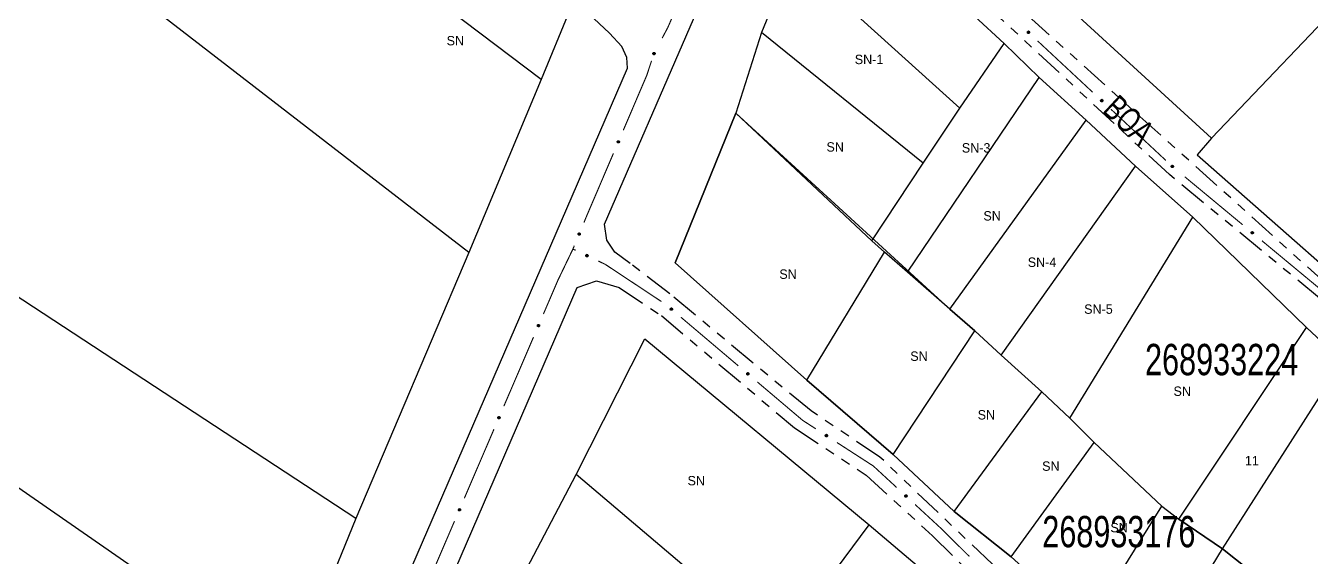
# Model space of a CAD drawing. Extents: x 207981 to 210201, y 4876477 to 4878908.
# Drawn here: x 209515.6 to 209721, y 4877740.3 to 4877825.2 of the extents above; entities that cross this region are included whole.
import ezdxf
from ezdxf.enums import TextEntityAlignment as Align

# ---------------------------------------------------------------- set-up
doc = ezdxf.new("R2010")
doc.units = 0
doc.header["$LTSCALE"] = 1.5
doc.header["$MEASUREMENT"] = 0
doc.linetypes.add('TRACO_25', pattern=[8, 3, -1, 1, -1, 1, -1])
for name, color, linetype in [('CD_MALHA_LOTES', 7, 'CONTINUOUS'), ('CD_TXT_QUADRA', 255, 'CONTINUOUS'), ('RU-QUADRA', 210, 'CONTINUOUS'), ('SV-EIXO-ROD-ESTR', 7, 'CONTINUOUS'), ('SV-EIXO-RUA-N-PAV', 6, 'CONTINUOUS'), ('SV-EST-MUNIC-PAV', 20, 'CONTINUOUS'), ('SV-RUA-NAO-PAV', 7, 'CONTINUOUS'), ('SV-TXT-RUA-N-PAV', 7, 'CONTINUOUS'), ('Th_NmrPort', 1, 'CONTINUOUS')]:
    doc.layers.add(name, color=color, linetype=linetype)
doc.styles.add('ARIAL', font='ARIAL.SHX')

msp = doc.modelspace()

# ---------------------------------------------------------------- linework, layer by layer
at = {"layer": 'CD_MALHA_LOTES', "linetype": 'Continuous', "flags": 128}
for points in [[(209586.36406, 4877788.95212), (209458.533216, 4877887.645907)], [(209671.927476, 4877822.324727), (209643.499926, 4877848.55787)], [(209597.937463, 4877816.577075), (209570.952243, 4877837.048621)], [(209638.113653, 4877836.189392), (209633.126364, 4877824.070278)], [(209664.845525, 4877812.001037), (209638.113653, 4877836.189392)], [(209678.885347, 4877831.161493), (209705.052593, 4877807.198664)], [(209705.052593, 4877807.198664), (209728.648019, 4877831.977944)], [(209602.473771, 4877827.5689), (209597.937463, 4877816.577075)], [(209568.335142, 4877746.496926), (209447.483234, 4877825.649692)], [(209633.126364, 4877824.070278), (209629.036786, 4877811.203071)], [(209658.960523, 4877803.223408), (209633.126364, 4877824.070278)], [(209664.845525, 4877812.001037), (209671.927476, 4877822.324727)], [(209677.513241, 4877816.888581), (209671.927476, 4877822.324727)], [(209597.937463, 4877816.577075), (209586.36406, 4877788.95212)], [(209656.466879, 4877785.817767), (209677.513241, 4877816.888581)], [(209684.994175, 4877810.105867), (209677.513241, 4877816.888581)], [(209658.960523, 4877803.223408), (209664.845525, 4877812.001037)], [(209629.036786, 4877811.203071), (209619.361445, 4877787.313954)], [(209650.781369, 4877790.85493), (209629.036786, 4877811.203071)], [(209663.249592, 4877779.932766), (209684.994175, 4877810.105867)], [(209692.923965, 4877802.774552), (209684.994175, 4877810.105867)], [(209705.052593, 4877807.198664), (209702.762632, 4877804.536605)], [(209702.762632, 4877804.536605), (209737.83309, 4877773.683362)], [(209650.781369, 4877790.85493), (209658.960523, 4877803.223408)], [(209671.428747, 4877772.60145), (209692.923965, 4877802.774552)], [(209702.050705, 4877794.595397), (209692.923965, 4877802.774552)], [(209557.983054, 4877721.140125), (209443.295872, 4877800.699996)], [(209682.400784, 4877762.527125), (209702.050705, 4877794.595397)], [(209720.204439, 4877776.990265), (209702.050705, 4877794.595397)], [(209652.776284, 4877789.009633), (209650.781369, 4877790.85493)], [(209586.36406, 4877788.95212), (209568.335142, 4877746.496926)], [(209619.361445, 4877787.313954), (209640.407806, 4877768.561745)], [(209640.407806, 4877768.561745), (209652.776284, 4877789.009633)], [(209656.466879, 4877785.817767), (209652.776284, 4877789.009633)], [(209663.249592, 4877779.932766), (209656.466879, 4877785.817767)], [(209667.239424, 4877776.441663), (209663.249592, 4877779.932766)], [(209699.806425, 4877746.41818), (209720.204439, 4877776.990265)], [(209725.989695, 4877771.603992), (209720.204439, 4877776.990265)], [(209603.551737, 4877753.550004), (209614.523774, 4877775.194841), (209650.332513, 4877745.470595)], [(209654.172726, 4877756.741869), (209667.239424, 4877776.441663)], [(209671.428747, 4877772.60145), (209667.239424, 4877776.441663)], [(209677.912224, 4877766.716448), (209671.428747, 4877772.60145)], [(209706.78863, 4877741.680255), (209725.989695, 4877771.603992)], [(209640.407806, 4877768.561745), (209654.172726, 4877756.741869)], [(209663.945953, 4877747.617522), (209677.912224, 4877766.716448)], [(209682.400784, 4877762.527125), (209677.912224, 4877766.716448)], [(209686.29087, 4877758.637039), (209682.400784, 4877762.527125)], [(209673.02468, 4877740.38356), (209686.29087, 4877758.637039)], [(209697.113288, 4877748.462969), (209686.29087, 4877758.637039)], [(209654.172726, 4877756.741869), (209663.945953, 4877747.617522)], [(209595.671819, 4877738.538262), (209603.551737, 4877753.550004)], [(209635.916645, 4877726.059934), (209603.551737, 4877753.550004)], [(209685.243539, 4877729.36165), (209697.113288, 4877748.462969)], [(209697.113288, 4877748.462969), (209699.806425, 4877746.41818)], [(209568.335142, 4877746.496926), (209557.983054, 4877721.140125)], [(209663.945953, 4877747.617522), (209673.02468, 4877740.38356)], [(209706.78863, 4877741.680255), (209699.806425, 4877746.41818)], [(209635.916645, 4877726.059934), (209650.332513, 4877745.470595)], [(209650.332513, 4877745.470595), (209659.060269, 4877738.089406)], [(209673.02468, 4877740.38356), (209685.243539, 4877729.36165)], [(209694.619644, 4877721.581478), (209706.78863, 4877741.680255)], [(209716.663463, 4877733.85021), (209706.78863, 4877741.680255)]]:
    msp.add_lwpolyline(points, dxfattribs=at)
at = {"layer": 'RU-QUADRA', "linetype": 'Continuous'}
for points in [[(209762.305197, 4877843.09919), (209712.23701, 4877890.81431), (209697.906042, 4877904.511729), (209677.052376, 4877923.399593), (209669.775253, 4877907.262907), (209665.373088, 4877897.498115), (209659.004772, 4877884.353259), (209653.044682, 4877871.290047), (209645.527884, 4877858.780071), (209673.496772, 4877836.223488), (209678.885347, 4877831.161493), (209705.052593, 4877807.198664), (209702.762632, 4877804.536605), (209737.83309, 4877773.683362)], [(209524.82082, 4877907.603124), (209523.260254, 4877905.240688), (209539.139927, 4877889.739588), (209545.072022, 4877884.156439), (209552.632536, 4877876.654083), (209559.262525, 4877870.140409), (209574.20908, 4877855.484644), (209581.536963, 4877848.273077), (209602.473771, 4877827.5689), (209597.937463, 4877816.577075), (209586.36406, 4877788.95212), (209568.335142, 4877746.496926), (209557.983054, 4877721.140125)], [(209725.989695, 4877771.603992), (209720.204439, 4877776.990265), (209702.050705, 4877794.595397), (209692.923965, 4877802.774552), (209684.994175, 4877810.105867), (209677.513241, 4877816.888581), (209671.927476, 4877822.324727), (209643.499926, 4877848.55787), (209638.113653, 4877836.189392), (209633.126364, 4877824.070278), (209629.036786, 4877811.203071)], [(209768.680893, 4877686.321341), (209757.160254, 4877668.516717), (209740.951563, 4877682.630747), (209726.080691, 4877695.409583), (209711.177445, 4877707.816559), (209703.397273, 4877714.399781), (209694.619644, 4877721.581478), (209685.243539, 4877729.36165), (209673.02468, 4877740.38356), (209663.945953, 4877747.617522), (209654.172726, 4877756.741869), (209640.407806, 4877768.561745), (209619.361445, 4877787.313954), (209629.036786, 4877811.203071)], [(209629.036786, 4877811.203071), (209663.249592, 4877779.932766)], [(209663.249592, 4877779.932766), (209667.239424, 4877776.441663)], [(209667.239424, 4877776.441663), (209671.428747, 4877772.60145)], [(209671.428747, 4877772.60145), (209677.912224, 4877766.716448)], [(209677.912224, 4877766.716448), (209682.400784, 4877762.527125)], [(209682.400784, 4877762.527125), (209686.29087, 4877758.637039)], [(209686.29087, 4877758.637039), (209697.113288, 4877748.462969)], [(209697.113288, 4877748.462969), (209699.806425, 4877746.41818)], [(209699.806425, 4877746.41818), (209706.78863, 4877741.680255)], [(209706.78863, 4877741.680255), (209716.663463, 4877733.85021)]]:
    msp.add_lwpolyline(points, dxfattribs=at)
at = {"layer": 'RU-QUADRA', "linetype": 'Continuous', "flags": 128}
msp.add_lwpolyline([(209595.671819, 4877738.538262), (209603.551737, 4877753.550004), (209614.523774, 4877775.194841), (209650.332513, 4877745.470595), (209659.060269, 4877738.089406)], dxfattribs=at)
at = {"layer": 'SV-EIXO-ROD-ESTR', "const_width": 0.18}
for points in [[(209622.204187, 4877834.125349), (209618.204865, 4877824.959902)], [(209618.17, 4877824.88), (209617.270904, 4877823.191652)], [(209618.204865, 4877824.959902), (209618.17, 4877824.88)], [(209615.57993, 4877819.580128), (209614.952265, 4877817.681171)], [(209614.799754, 4877817.219763), (209611.058781, 4877808.472073)], [(209614.952265, 4877817.681171), (209614.799754, 4877817.219763)], [(209609.485959, 4877804.794271), (209605.160698, 4877794.680314)], [(209605.146104, 4877794.646189), (209604.77669, 4877793.756986)], [(209605.160698, 4877794.680314), (209605.146104, 4877794.646189)], [(209603.016474, 4877789.520034), (209600.668845, 4877784.643772)], [(209603.242078, 4877790.063077), (209603.016474, 4877789.520034)], [(209600.609614, 4877784.520743), (209598.295603, 4877779.133215)], [(209600.668845, 4877784.643772), (209600.609614, 4877784.520743)], [(209596.717004, 4877775.457888), (209591.981208, 4877764.431908)], [(209590.402609, 4877760.756581), (209585.666813, 4877749.730602)], [(209584.088214, 4877746.055275), (209579.352418, 4877735.029295)]]:
    msp.add_lwpolyline(points, dxfattribs=at)
at = {"layer": 'SV-EIXO-ROD-ESTR'}
for points in [[(209616.109611, 4877820.831875), (209616.13221, 4877820.788501), (209616.142764, 4877820.746602), (209616.141509, 4877820.709122), (209616.131763, 4877820.676292), (209616.11801, 4877820.643828), (209616.096923, 4877820.614157), (209616.066224, 4877820.58641), (209616.022873, 4877820.563434), (209615.979241, 4877820.555443), (209615.942431, 4877820.554708), (209615.907612, 4877820.562899), (209615.876299, 4877820.576788), (209615.846202, 4877820.599712), (209615.818387, 4877820.631097), (209615.796339, 4877820.675247), (209615.786274, 4877820.716394), (209615.78844, 4877820.752614), (209615.796896, 4877820.787566), (209615.811334, 4877820.820541), (209615.832202, 4877820.849548), (209615.863852, 4877820.877497), (209615.907717, 4877820.898681), (209615.948642, 4877820.909188), (209615.984883, 4877820.907531), (209616.019106, 4877820.898431), (209616.051834, 4877820.885032), (209616.082543, 4877820.865077), (209616.109611, 4877820.831875)], [(209610.43008, 4877806.721995), (209610.44892, 4877806.676861), (209610.455884, 4877806.634218), (209610.451455, 4877806.59698), (209610.438961, 4877806.565094), (209610.422505, 4877806.533913), (209610.398978, 4877806.506137), (209610.366037, 4877806.481092), (209610.320894, 4877806.461875), (209610.276742, 4877806.457612), (209610.240002, 4877806.460001), (209610.206003, 4877806.471115), (209610.17598, 4877806.487608), (209610.147936, 4877806.513001), (209610.122881, 4877806.546631), (209610.104656, 4877806.592492), (209610.098116, 4877806.634345), (209610.103345, 4877806.670251), (209610.114735, 4877806.70436), (209610.131916, 4877806.735992), (209610.155168, 4877806.763124), (209610.189074, 4877806.788289), (209610.234577, 4877806.805678), (209610.276245, 4877806.812678), (209610.312215, 4877806.807954), (209610.345544, 4877806.795985), (209610.377018, 4877806.77986), (209610.405925, 4877806.757372), (209610.43008, 4877806.721995)], [(209604.166164, 4877792.000485), (209604.185472, 4877791.955549), (209604.192877, 4877791.91298), (209604.188834, 4877791.875698), (209604.176672, 4877791.843685), (209604.16054, 4877791.812335), (209604.137302, 4877791.784316), (209604.104622, 4877791.758931), (209604.059681, 4877791.739247), (209604.015575, 4877791.734527), (209603.978812, 4877791.736535), (209603.9447, 4877791.747295), (209603.914508, 4877791.763477), (209603.886202, 4877791.788577), (209603.8608, 4877791.821946), (209603.8421, 4877791.867615), (209603.835127, 4877791.909398), (209603.839984, 4877791.945356), (209603.851019, 4877791.979582), (209603.867872, 4877792.01139), (209603.890841, 4877792.038762), (209603.924485, 4877792.064277), (209603.969804, 4877792.082137), (209604.011398, 4877792.089568), (209604.047415, 4877792.085217), (209604.080866, 4877792.073594), (209604.112506, 4877792.057797), (209604.141644, 4877792.03561), (209604.166164, 4877792.000485)], [(209597.664153, 4877777.384126), (209597.682922, 4877777.338963), (209597.689819, 4877777.296309), (209597.685331, 4877777.259078), (209597.672787, 4877777.227212), (209597.656282, 4877777.196057), (209597.632712, 4877777.168318), (209597.599731, 4877777.143325), (209597.554559, 4877777.124178), (209597.510399, 4877777.119985), (209597.473663, 4877777.122432), (209597.439682, 4877777.133599), (209597.409685, 4877777.150139), (209597.381681, 4877777.175576), (209597.356679, 4877777.209246), (209597.338526, 4877777.255135), (209597.332051, 4877777.296998), (209597.337337, 4877777.332895), (209597.34878, 4877777.366987), (209597.366012, 4877777.398592), (209597.389306, 4877777.425688), (209597.423252, 4877777.450799), (209597.468781, 4877777.468117), (209597.510461, 4877777.475051), (209597.546423, 4877777.47027), (209597.579733, 4877777.458249), (209597.611182, 4877777.442074), (209597.640053, 4877777.419542), (209597.664153, 4877777.384126)], [(209591.349757, 4877762.68282), (209591.368527, 4877762.637656), (209591.375424, 4877762.595003), (209591.370936, 4877762.557772), (209591.358392, 4877762.525906), (209591.341887, 4877762.49475), (209591.318317, 4877762.467011), (209591.285336, 4877762.442018), (209591.240163, 4877762.422871), (209591.196004, 4877762.418678), (209591.159268, 4877762.421125), (209591.125287, 4877762.432292), (209591.09529, 4877762.448833), (209591.067285, 4877762.47427), (209591.042284, 4877762.507939), (209591.02413, 4877762.553828), (209591.017656, 4877762.595691), (209591.022942, 4877762.631589), (209591.034385, 4877762.66568), (209591.051617, 4877762.697285), (209591.074911, 4877762.724381), (209591.108856, 4877762.749493), (209591.154386, 4877762.76681), (209591.196066, 4877762.773744), (209591.232028, 4877762.768964), (209591.265338, 4877762.756942), (209591.296787, 4877762.740768), (209591.325658, 4877762.718235), (209591.349757, 4877762.68282)], [(209585.035362, 4877747.981513), (209585.054132, 4877747.93635), (209585.061029, 4877747.893696), (209585.056541, 4877747.856465), (209585.043997, 4877747.824599), (209585.027492, 4877747.793444), (209585.003921, 4877747.765704), (209584.970941, 4877747.740712), (209584.925768, 4877747.721565), (209584.881609, 4877747.717372), (209584.844873, 4877747.719818), (209584.810892, 4877747.730985), (209584.780895, 4877747.747526), (209584.75289, 4877747.772963), (209584.727889, 4877747.806633), (209584.709735, 4877747.852522), (209584.703261, 4877747.894385), (209584.708547, 4877747.930282), (209584.71999, 4877747.964374), (209584.737221, 4877747.995978), (209584.760516, 4877748.023075), (209584.794461, 4877748.048186), (209584.839991, 4877748.065504), (209584.881671, 4877748.072438), (209584.917633, 4877748.067657), (209584.950943, 4877748.055636), (209584.982392, 4877748.039461), (209585.011263, 4877748.016929), (209585.035362, 4877747.981513)]]:
    msp.add_lwpolyline(points, close=True, dxfattribs=at)
for points in [[(209615.811334, 4877820.820541), (209615.786274, 4877820.716394)], [(209615.82101, 4877820.830724), (209615.792855, 4877820.702066)], [(209615.832202, 4877820.849548), (209615.796339, 4877820.675247)], [(209615.848558, 4877820.857547), (209615.809357, 4877820.660683)], [(209615.863852, 4877820.877497), (209615.818387, 4877820.631097)], [(209615.886032, 4877820.883963), (209615.832764, 4877820.618455)], [(209615.907717, 4877820.898681), (209615.846202, 4877820.599712)], [(209615.926547, 4877820.902188), (209615.861739, 4877820.59307)], [(209615.948642, 4877820.909188), (209615.876299, 4877820.576788)], [(209615.964943, 4877820.905306), (209615.892426, 4877820.572867)], [(209615.984883, 4877820.907531), (209615.907612, 4877820.562899)], [(209616.000769, 4877820.900649), (209615.923092, 4877820.561293)], [(209616.019106, 4877820.898431), (209615.942431, 4877820.554708)], [(209616.035322, 4877820.887792), (209615.96409, 4877820.559239)], [(209616.051834, 4877820.885032), (209615.979241, 4877820.555443)], [(209616.06557, 4877820.870608), (209616.002914, 4877820.563652)], [(209616.082543, 4877820.865077), (209616.022873, 4877820.563434)], [(209616.094106, 4877820.848242), (209616.043868, 4877820.578858)], [(209616.109611, 4877820.831875), (209616.066224, 4877820.58641)], [(209616.120961, 4877820.807748), (209616.083494, 4877820.607437)], [(209616.13221, 4877820.788501), (209616.096923, 4877820.614157)], [(209616.13833, 4877820.764642), (209616.109308, 4877820.637708)], [(209616.142764, 4877820.746602), (209616.11801, 4877820.643828)], [(209610.131916, 4877806.735992), (209610.098116, 4877806.634345)], [(209610.14242, 4877806.745318), (209610.103459, 4877806.61951)], [(209610.155168, 4877806.763124), (209610.104656, 4877806.592492)], [(209610.172143, 4877806.769708), (209610.116392, 4877806.576877)], [(209610.189074, 4877806.788289), (209610.122881, 4877806.546631)], [(209610.211722, 4877806.792852), (209610.136135, 4877806.532817)], [(209610.234577, 4877806.805678), (209610.147936, 4877806.513001)], [(209610.253637, 4877806.807576), (209610.162853, 4877806.505066)], [(209610.276245, 4877806.812678), (209610.17598, 4877806.487608)], [(209610.292159, 4877806.807427), (209610.191717, 4877806.482334)], [(209610.312215, 4877806.807954), (209610.206003, 4877806.471115)], [(209610.327461, 4877806.79975), (209610.221291, 4877806.468202)], [(209610.345544, 4877806.795985), (209610.240002, 4877806.460001)], [(209610.360799, 4877806.784009), (209610.261967, 4877806.462679)], [(209610.377018, 4877806.77986), (209610.276742, 4877806.457612)], [(209610.389482, 4877806.764322), (209610.301026, 4877806.463785)], [(209610.405925, 4877806.757372), (209610.320894, 4877806.461875)], [(209610.416018, 4877806.739618), (209610.343122, 4877806.475463)], [(209610.43008, 4877806.721995), (209610.366037, 4877806.481092)], [(209610.439343, 4877806.696993), (209610.385028, 4877806.50058)], [(209610.44892, 4877806.676861), (209610.398978, 4877806.506137)], [(209610.452995, 4877806.652569), (209610.413315, 4877806.528552)], [(209610.455884, 4877806.634218), (209610.422505, 4877806.533913)], [(209603.867872, 4877792.01139), (209603.835127, 4877791.909398)], [(209603.878278, 4877792.020825), (209603.840623, 4877791.894619)], [(209603.890841, 4877792.038762), (209603.8421, 4877791.867615)], [(209603.907747, 4877792.045522), (209603.853998, 4877791.852123)], [(209603.924485, 4877792.064277), (209603.8608, 4877791.821946)], [(209603.947084, 4877792.069074), (209603.874196, 4877791.80827)], [(209603.969804, 4877792.082137), (209603.886202, 4877791.788577)], [(209603.988844, 4877792.084233), (209603.901201, 4877791.780797)], [(209604.011398, 4877792.089568), (209603.914508, 4877791.763477)], [(209604.027365, 4877792.084483), (209603.930299, 4877791.758366)], [(209604.047415, 4877792.085217), (209603.9447, 4877791.747295)], [(209604.062745, 4877792.077172), (209603.960018, 4877791.744541)], [(209604.080866, 4877792.073594), (209603.978812, 4877791.736535)], [(209604.096245, 4877792.061777), (209604.000749, 4877791.739441)], [(209604.112506, 4877792.057797), (209604.015575, 4877791.734527)], [(209604.12513, 4877792.042389), (209604.039794, 4877791.740951)], [(209604.141644, 4877792.03561), (209604.059681, 4877791.739247)], [(209604.151921, 4877792.017961), (209604.081766, 4877791.753065)], [(209604.166164, 4877792.000485), (209604.104622, 4877791.758931)], [(209604.175687, 4877791.97558), (209604.12341, 4877791.778615)], [(209604.185472, 4877791.955549), (209604.137302, 4877791.784316)], [(209604.189798, 4877791.931301), (209604.151406, 4877791.806879)], [(209604.192877, 4877791.91298), (209604.16054, 4877791.812335)], [(209597.366012, 4877777.398592), (209597.332051, 4877777.296998)], [(209597.37653, 4877777.407901), (209597.337371, 4877777.282155)], [(209597.389306, 4877777.425688), (209597.338526, 4877777.255135)], [(209597.406292, 4877777.432245), (209597.350237, 4877777.239502)], [(209597.423252, 4877777.450799), (209597.356679, 4877777.209246)], [(209597.445907, 4877777.455326), (209597.369911, 4877777.19541)], [(209597.468781, 4877777.468117), (209597.381681, 4877777.175576)], [(209597.487844, 4877777.469985), (209597.396585, 4877777.167617)], [(209597.510461, 4877777.475051), (209597.409685, 4877777.150139)], [(209597.526366, 4877777.469775), (209597.425414, 4877777.14484)], [(209597.546423, 4877777.47027), (209597.439682, 4877777.133599)], [(209597.561656, 4877777.462043), (209597.454966, 4877777.130662)], [(209597.579733, 4877777.458249), (209597.473663, 4877777.122432)], [(209597.59497, 4877777.446249), (209597.495633, 4877777.125075)], [(209597.611182, 4877777.442074), (209597.510399, 4877777.119985)], [(209597.623621, 4877777.426518), (209597.534693, 4877777.126119)], [(209597.640053, 4877777.419542), (209597.554559, 4877777.124178)], [(209597.650119, 4877777.401771), (209597.576807, 4877777.137732)], [(209597.664153, 4877777.384126), (209597.599731, 4877777.143325)], [(209597.673377, 4877777.35911), (209597.618753, 4877777.162782)], [(209597.682922, 4877777.338963), (209597.632712, 4877777.168318)], [(209597.686959, 4877777.314665), (209597.647084, 4877777.190711)], [(209597.689819, 4877777.296309), (209597.656282, 4877777.196057)], [(209591.051617, 4877762.697285), (209591.017656, 4877762.595691)], [(209591.062135, 4877762.706595), (209591.022976, 4877762.580848)], [(209591.074911, 4877762.724381), (209591.02413, 4877762.553828)], [(209591.091897, 4877762.730938), (209591.035842, 4877762.538195)], [(209591.108856, 4877762.749493), (209591.042284, 4877762.507939)], [(209591.131512, 4877762.75402), (209591.055516, 4877762.494104)], [(209591.154386, 4877762.76681), (209591.067285, 4877762.47427)], [(209591.173449, 4877762.768678), (209591.08219, 4877762.466311)], [(209591.196066, 4877762.773744), (209591.09529, 4877762.448833)], [(209591.211971, 4877762.768469), (209591.111019, 4877762.443533)], [(209591.232028, 4877762.768964), (209591.125287, 4877762.432292)], [(209591.247261, 4877762.760736), (209591.14057, 4877762.429355)], [(209591.265338, 4877762.756942), (209591.159268, 4877762.421125)], [(209591.280574, 4877762.744943), (209591.181238, 4877762.423769)], [(209591.296787, 4877762.740768), (209591.196004, 4877762.418678)], [(209591.309226, 4877762.725211), (209591.220298, 4877762.424813)], [(209591.325658, 4877762.718235), (209591.240163, 4877762.422871)], [(209591.335724, 4877762.700465), (209591.262412, 4877762.436425)], [(209591.349757, 4877762.68282), (209591.285336, 4877762.442018)], [(209591.358982, 4877762.657804), (209591.304358, 4877762.461476)], [(209591.368527, 4877762.637656), (209591.318317, 4877762.467011)], [(209591.372564, 4877762.613358), (209591.332689, 4877762.489404)], [(209591.375424, 4877762.595003), (209591.341887, 4877762.49475)], [(209584.737221, 4877747.995978), (209584.703261, 4877747.894385)], [(209584.74774, 4877748.005288), (209584.708581, 4877747.879541)], [(209584.760516, 4877748.023075), (209584.709735, 4877747.852522)], [(209584.777501, 4877748.029632), (209584.721447, 4877747.836889)], [(209584.794461, 4877748.048186), (209584.727889, 4877747.806633)], [(209584.817116, 4877748.052713), (209584.741121, 4877747.792797)], [(209584.839991, 4877748.065504), (209584.75289, 4877747.772963)], [(209584.859054, 4877748.067372), (209584.767795, 4877747.765004)], [(209584.881671, 4877748.072438), (209584.780895, 4877747.747526)], [(209584.897576, 4877748.067162), (209584.796623, 4877747.742227)], [(209584.917633, 4877748.067657), (209584.810892, 4877747.730985)], [(209584.932866, 4877748.05943), (209584.826175, 4877747.728049)], [(209584.950943, 4877748.055636), (209584.844873, 4877747.719818)], [(209584.966179, 4877748.043636), (209584.866843, 4877747.722462)], [(209584.982392, 4877748.039461), (209584.881609, 4877747.717372)], [(209584.994831, 4877748.023905), (209584.905903, 4877747.723506)], [(209585.011263, 4877748.016929), (209584.925768, 4877747.721565)], [(209585.021328, 4877747.999158), (209584.948017, 4877747.735119)], [(209585.035362, 4877747.981513), (209584.970941, 4877747.740712)], [(209585.044587, 4877747.956497), (209584.989963, 4877747.760169)], [(209585.054132, 4877747.93635), (209585.003921, 4877747.765704)], [(209585.058168, 4877747.912052), (209585.018294, 4877747.788097)], [(209585.061029, 4877747.893696), (209585.027492, 4877747.793444)]]:
    msp.add_lwpolyline(points, dxfattribs=at)
at = {"layer": 'SV-EIXO-RUA-N-PAV'}
for points in [[(209675.827401, 4877823.933833), (209675.778553, 4877823.9314), (209675.736073, 4877823.939297), (209675.702539, 4877823.956082), (209675.676773, 4877823.978641), (209675.653012, 4877824.004689), (209675.63485, 4877824.036235), (209675.622449, 4877824.075714), (209675.619664, 4877824.124698), (209675.630614, 4877824.167683), (209675.64531, 4877824.20144), (209675.667286, 4877824.229662), (209675.692977, 4877824.25232), (209675.72637, 4877824.270102), (209675.766501, 4877824.282279), (209675.815824, 4877824.283887), (209675.857417, 4877824.275859), (209675.889427, 4877824.258773), (209675.917659, 4877824.2365), (209675.941598, 4877824.209616), (209675.959247, 4877824.178547), (209675.971435, 4877824.138119), (209675.972377, 4877824.089417), (209675.964844, 4877824.047841), (209675.948212, 4877824.0156), (209675.925658, 4877823.988298), (209675.899822, 4877823.964149), (209675.86887, 4877823.944572), (209675.827401, 4877823.933833)], [(209687.536678, 4877813.030035), (209687.487831, 4877813.027601), (209687.445351, 4877813.035499), (209687.411816, 4877813.052283), (209687.38605, 4877813.074842), (209687.362289, 4877813.10089), (209687.344128, 4877813.132437), (209687.331726, 4877813.171915), (209687.328941, 4877813.220899), (209687.339891, 4877813.263884), (209687.354588, 4877813.297641), (209687.376564, 4877813.325863), (209687.402255, 4877813.348522), (209687.435648, 4877813.366303), (209687.475778, 4877813.37848), (209687.525101, 4877813.380089), (209687.566694, 4877813.372061), (209687.598704, 4877813.354974), (209687.626936, 4877813.332701), (209687.650875, 4877813.305818), (209687.668525, 4877813.274748), (209687.680712, 4877813.234321), (209687.681655, 4877813.185618), (209687.674121, 4877813.144043), (209687.657489, 4877813.111801), (209687.634935, 4877813.0845), (209687.609099, 4877813.060351), (209687.578148, 4877813.040774), (209687.536678, 4877813.030035)], [(209698.811882, 4877802.530451), (209698.763034, 4877802.528017), (209698.720554, 4877802.535915), (209698.687019, 4877802.552699), (209698.661253, 4877802.575258), (209698.637493, 4877802.601306), (209698.619331, 4877802.632853), (209698.606929, 4877802.672331), (209698.604144, 4877802.721315), (209698.615095, 4877802.7643), (209698.629791, 4877802.798057), (209698.651767, 4877802.826279), (209698.677458, 4877802.848937), (209698.710851, 4877802.866719), (209698.750981, 4877802.878896), (209698.800304, 4877802.880505), (209698.841897, 4877802.872477), (209698.873907, 4877802.85539), (209698.902139, 4877802.833117), (209698.926078, 4877802.806234), (209698.943728, 4877802.775164), (209698.955916, 4877802.734737), (209698.956858, 4877802.686034), (209698.949325, 4877802.644459), (209698.932692, 4877802.612217), (209698.910138, 4877802.584916), (209698.884303, 4877802.560767), (209698.853351, 4877802.54119), (209698.811882, 4877802.530451)], [(209711.599226, 4877791.945775), (209711.550601, 4877791.940521), (209711.507735, 4877791.945948), (209711.473286, 4877791.960765), (209711.446258, 4877791.981795), (209711.421031, 4877792.006425), (209711.401075, 4877792.036869), (209711.386411, 4877792.075564), (209711.380797, 4877792.124305), (209711.389243, 4877792.167851), (209711.401962, 4877792.202402), (209711.422269, 4877792.231848), (209711.446607, 4877792.255954), (209711.478915, 4877792.275637), (209711.518274, 4877792.290115), (209711.567421, 4877792.294574), (209711.609409, 4877792.288965), (209711.642354, 4877792.273758), (209711.671827, 4877792.253156), (209711.697281, 4877792.227702), (209711.716698, 4877792.197705), (209711.731203, 4877792.15805), (209711.734961, 4877792.109484), (209711.729845, 4877792.067542), (209711.715105, 4877792.034393), (209711.694168, 4877792.005832), (209711.669773, 4877791.980229), (209711.640005, 4877791.958895), (209711.599226, 4877791.945775)], [(209605.340368, 4877788.300903), (209605.294567, 4877788.283747), (209605.251695, 4877788.278369), (209605.214647, 4877788.284175), (209605.183246, 4877788.297841), (209605.152696, 4877788.315442), (209605.125811, 4877788.339982), (209605.102004, 4877788.373828), (209605.084472, 4877788.419652), (209605.081849, 4877788.463932), (209605.085598, 4877788.500558), (209605.097963, 4877788.534122), (209605.115558, 4877788.563513), (209605.141973, 4877788.590597), (209605.176509, 4877788.614388), (209605.223013, 4877788.630902), (209605.265079, 4877788.635887), (209605.300767, 4877788.62933), (209605.33443, 4877788.616685), (209605.365404, 4877788.598342), (209605.391656, 4877788.574101), (209605.415548, 4877788.539286), (209605.431238, 4877788.49317), (209605.436689, 4877788.451271), (209605.430635, 4877788.415501), (209605.41744, 4877788.382639), (209605.400159, 4877788.351783), (209605.376616, 4877788.32373), (209605.340368, 4877788.300903)], [(209618.783726, 4877779.747957), (209618.735048, 4877779.743212), (209618.692242, 4877779.749088), (209618.65795, 4877779.764265), (209618.631144, 4877779.785578), (209618.606176, 4877779.810471), (209618.58654, 4877779.841122), (209618.572282, 4877779.879969), (209618.56718, 4877779.928766), (209618.576082, 4877779.972221), (209618.589162, 4877780.006637), (209618.609777, 4877780.035868), (209618.634365, 4877780.059718), (209618.666879, 4877780.079062), (209618.706387, 4877780.093126), (209618.755578, 4877780.097069), (209618.797505, 4877780.091021), (209618.830288, 4877780.07547), (209618.859544, 4877780.054559), (209618.88473, 4877780.02884), (209618.903831, 4877779.998641), (209618.91792, 4877779.958837), (209618.921169, 4877779.910233), (209618.915614, 4877779.868348), (209618.900527, 4877779.835355), (209618.879292, 4877779.807015), (209618.854629, 4877779.781669), (209618.82464, 4877779.760648), (209618.783726, 4877779.747957)], [(209630.996392, 4877769.411092), (209630.947714, 4877769.406347), (209630.904908, 4877769.412223), (209630.870616, 4877769.4274), (209630.84381, 4877769.448713), (209630.818842, 4877769.473606), (209630.799207, 4877769.504257), (209630.784949, 4877769.543104), (209630.779847, 4877769.591901), (209630.788748, 4877769.635357), (209630.801829, 4877769.669772), (209630.822443, 4877769.699003), (209630.847032, 4877769.722853), (209630.879545, 4877769.742197), (209630.919054, 4877769.756261), (209630.968245, 4877769.760204), (209631.010172, 4877769.754156), (209631.042955, 4877769.738605), (209631.072211, 4877769.717694), (209631.097396, 4877769.691975), (209631.116498, 4877769.661776), (209631.130587, 4877769.621972), (209631.133835, 4877769.573368), (209631.12828, 4877769.531483), (209631.113194, 4877769.49849), (209631.091959, 4877769.470151), (209631.067296, 4877769.444804), (209631.037306, 4877769.423783), (209630.996392, 4877769.411092)], [(209643.578223, 4877759.548448), (209643.530562, 4877759.537474), (209643.487355, 4877759.537788), (209643.451394, 4877759.548422), (209643.422066, 4877759.566105), (209643.3941, 4877759.587575), (209643.370681, 4877759.615442), (209643.351538, 4877759.652129), (209643.340194, 4877759.699862), (209643.343425, 4877759.744102), (209643.351964, 4877759.779916), (209643.368642, 4877759.811559), (209643.389955, 4877759.838377), (209643.419706, 4877759.861746), (209643.457074, 4877759.880782), (209643.505348, 4877759.891028), (209643.547704, 4877759.890429), (209643.582217, 4877759.87923), (209643.613923, 4877759.862262), (209643.642211, 4877759.84), (209643.665042, 4877759.812513), (209643.684141, 4877759.774855), (209643.693622, 4877759.727074), (209643.693507, 4877759.684822), (209643.682796, 4877759.650161), (209643.665387, 4877759.619323), (209643.644194, 4877759.591011), (209643.617162, 4877759.566303), (209643.578223, 4877759.548448)], [(209656.250046, 4877749.906106), (209656.201212, 4877749.903405), (209656.15869, 4877749.91107), (209656.125064, 4877749.927671), (209656.099175, 4877749.950089), (209656.075272, 4877749.976007), (209656.056938, 4877750.007454), (209656.044321, 4877750.046864), (209656.041268, 4877750.095832), (209656.051983, 4877750.138876), (209656.066495, 4877750.172713), (209656.088316, 4877750.201054), (209656.113883, 4877750.223853), (209656.147178, 4877750.241817), (209656.187241, 4877750.254213), (209656.236555, 4877750.256091), (209656.278191, 4877750.248291), (209656.310294, 4877750.23138), (209656.338648, 4877750.209261), (209656.362733, 4877750.182509), (209656.380552, 4877750.151536), (209656.392961, 4877750.111176), (209656.39417, 4877750.06248), (209656.386864, 4877750.020864), (209656.370408, 4877749.988532), (209656.348004, 4877749.961107), (209656.3223, 4877749.936817), (209656.291456, 4877749.917072), (209656.250046, 4877749.906106)]]:
    msp.add_lwpolyline(points, close=True, dxfattribs=at)
for points in [[(209675.86887, 4877823.944572), (209675.619664, 4877824.124698)], [(209675.880981, 4877823.957688), (209675.628193, 4877824.142744)], [(209675.899822, 4877823.964149), (209675.630614, 4877824.167683)], [(209675.909222, 4877823.978003), (209675.640387, 4877824.179866)], [(209675.925658, 4877823.988298), (209675.64531, 4877824.20144)], [(209675.935328, 4877824.004035), (209675.659366, 4877824.216265)], [(209675.948212, 4877824.0156), (209675.667286, 4877824.229662)], [(209675.954512, 4877824.034648), (209675.682682, 4877824.239301)], [(209675.964844, 4877824.047841), (209675.692977, 4877824.25232)], [(209675.967705, 4877824.070841), (209675.71385, 4877824.258755)], [(209675.972377, 4877824.089417), (209675.72637, 4877824.270102)], [(209675.968054, 4877824.115265), (209675.749012, 4877824.27449)], [(209675.971435, 4877824.138119), (209675.766501, 4877824.282279)], [(209675.95969, 4877824.160345), (209675.797156, 4877824.278136)], [(209675.959247, 4877824.178547), (209675.815824, 4877824.283887)], [(209675.946813, 4877824.196574), (209675.841649, 4877824.275859)], [(209675.941598, 4877824.209616), (209675.857417, 4877824.275859)], [(209675.827401, 4877823.933833), (209675.622449, 4877824.075714)], [(209675.848746, 4877823.941092), (209675.624917, 4877824.099181)], [(209675.800739, 4877823.933589), (209675.634349, 4877824.051243)], [(209675.778553, 4877823.9314), (209675.63485, 4877824.036235)], [(209675.754318, 4877823.935797), (209675.651082, 4877824.015151)], [(209675.736073, 4877823.939297), (209675.653012, 4877824.004689)], [(209687.578148, 4877813.040774), (209687.328941, 4877813.220899)], [(209687.536678, 4877813.030035), (209687.331726, 4877813.171915)], [(209687.558023, 4877813.037293), (209687.334195, 4877813.195382)], [(209687.590258, 4877813.053889), (209687.337471, 4877813.238945)], [(209687.609099, 4877813.060351), (209687.339891, 4877813.263884)], [(209687.510017, 4877813.029791), (209687.343626, 4877813.147444)], [(209687.487831, 4877813.027601), (209687.344128, 4877813.132437)], [(209687.618499, 4877813.074205), (209687.349665, 4877813.276068)], [(209687.634935, 4877813.0845), (209687.354588, 4877813.297641)], [(209687.463595, 4877813.031999), (209687.360359, 4877813.111352)], [(209687.445351, 4877813.035499), (209687.362289, 4877813.10089)], [(209687.644605, 4877813.100237), (209687.368643, 4877813.312466)], [(209687.657489, 4877813.111801), (209687.376564, 4877813.325863)], [(209687.66379, 4877813.13085), (209687.39196, 4877813.335503)], [(209687.674121, 4877813.144043), (209687.402255, 4877813.348522)], [(209687.676983, 4877813.167042), (209687.423127, 4877813.354957)], [(209687.681655, 4877813.185618), (209687.435648, 4877813.366303)], [(209687.677331, 4877813.211467), (209687.45829, 4877813.370692)], [(209687.680712, 4877813.234321), (209687.475778, 4877813.37848)], [(209687.668967, 4877813.256546), (209687.506433, 4877813.374337)], [(209687.668525, 4877813.274748), (209687.525101, 4877813.380089)], [(209687.656091, 4877813.292775), (209687.550926, 4877813.37206)], [(209687.650875, 4877813.305818), (209687.566694, 4877813.372061)], [(209698.853351, 4877802.54119), (209698.604144, 4877802.721315)], [(209698.811882, 4877802.530451), (209698.606929, 4877802.672331)], [(209698.833227, 4877802.537709), (209698.609398, 4877802.695798)], [(209698.865462, 4877802.554305), (209698.612674, 4877802.739361)], [(209698.884303, 4877802.560767), (209698.615095, 4877802.7643)], [(209698.78522, 4877802.530206), (209698.618829, 4877802.64786)], [(209698.763034, 4877802.528017), (209698.619331, 4877802.632853)], [(209698.893702, 4877802.57462), (209698.624868, 4877802.776484)], [(209698.910138, 4877802.584916), (209698.629791, 4877802.798057)], [(209698.738799, 4877802.532415), (209698.635563, 4877802.611768)], [(209698.720554, 4877802.535915), (209698.637493, 4877802.601306)], [(209698.919808, 4877802.600653), (209698.643846, 4877802.812882)], [(209698.932692, 4877802.612217), (209698.651767, 4877802.826279)], [(209698.938993, 4877802.631266), (209698.667163, 4877802.835919)], [(209698.949325, 4877802.644459), (209698.677458, 4877802.848937)], [(209698.952186, 4877802.667458), (209698.698331, 4877802.855373)], [(209698.956858, 4877802.686034), (209698.710851, 4877802.866719)], [(209698.952534, 4877802.711883), (209698.733493, 4877802.871107)], [(209698.955916, 4877802.734737), (209698.750981, 4877802.878896)], [(209698.94417, 4877802.756962), (209698.781637, 4877802.874753)], [(209698.943728, 4877802.775164), (209698.800304, 4877802.880505)], [(209698.931294, 4877802.793191), (209698.826129, 4877802.872476)], [(209698.926078, 4877802.806234), (209698.841897, 4877802.872477)], [(209711.640005, 4877791.958895), (209711.380797, 4877792.124305)], [(209711.599226, 4877791.945775), (209711.386411, 4877792.075564)], [(209711.620116, 4877791.954256), (209711.387518, 4877792.099134)], [(209711.651337, 4877791.972689), (209711.388269, 4877792.142814)], [(209711.669773, 4877791.980229), (209711.389243, 4877792.167851)], [(209711.678355, 4877791.994604), (209711.398295, 4877792.18058)], [(209711.572624, 4877791.943989), (209711.399706, 4877792.051822)], [(209711.550601, 4877791.940521), (209711.401075, 4877792.036869)], [(209711.694168, 4877792.005832), (209711.401962, 4877792.202402)], [(209711.702912, 4877792.022102), (209711.415137, 4877792.218015)], [(209711.526152, 4877791.943509), (209711.418499, 4877792.016759)], [(209711.507735, 4877791.945948), (209711.421031, 4877792.006425)], [(209711.715105, 4877792.034393), (209711.422269, 4877792.231848)], [(209711.720294, 4877792.053774), (209711.437082, 4877792.242361)], [(209711.729845, 4877792.067542), (209711.446607, 4877792.255954)], [(209711.731371, 4877792.090669), (209711.467072, 4877792.263586)], [(209711.734961, 4877792.109484), (209711.478915, 4877792.275637)], [(209711.72915, 4877792.135039), (209711.501265, 4877792.281328)], [(209711.731203, 4877792.15805), (209711.518274, 4877792.290115)], [(209711.718192, 4877792.179559), (209711.549118, 4877792.287752)], [(209711.716698, 4877792.197705), (209711.567421, 4877792.294574)], [(209711.703242, 4877792.214983), (209711.593668, 4877792.288052)], [(209711.697281, 4877792.227702), (209711.609409, 4877792.288965)], [(209605.400159, 4877788.351783), (209605.081849, 4877788.463932)], [(209605.376616, 4877788.32373), (209605.084472, 4877788.419652)], [(209605.41744, 4877788.382639), (209605.085598, 4877788.500558)], [(209605.384171, 4877788.339904), (209605.087117, 4877788.439436)], [(209605.404907, 4877788.367838), (209605.08746, 4877788.478509)], [(209605.421872, 4877788.400569), (209605.094486, 4877788.518952)], [(209605.3585, 4877788.314301), (209605.097228, 4877788.396936)], [(209605.430635, 4877788.415501), (209605.097963, 4877788.534122)], [(209605.340368, 4877788.300903), (209605.102004, 4877788.373828)], [(209605.430852, 4877788.435563), (209605.109704, 4877788.547982)], [(209605.436689, 4877788.451271), (209605.115558, 4877788.563513)], [(209605.31504, 4877788.292572), (209605.120775, 4877788.354128)], [(209605.294567, 4877788.283747), (209605.125811, 4877788.339982)], [(209605.432429, 4877788.474053), (209605.13349, 4877788.575984)], [(209605.431238, 4877788.49317), (209605.141973, 4877788.590597)], [(209605.270141, 4877788.280576), (209605.14768, 4877788.324824)], [(209605.251695, 4877788.278369), (209605.152696, 4877788.315442)], [(209605.419268, 4877788.516484), (209605.162212, 4877788.601656)], [(209605.415548, 4877788.539286), (209605.176509, 4877788.614388)], [(209605.397606, 4877788.556894), (209605.206974, 4877788.619752)], [(209605.391656, 4877788.574101), (209605.223013, 4877788.630902)], [(209605.374334, 4877788.5875), (209605.250056, 4877788.631097)], [(209605.365404, 4877788.598342), (209605.265079, 4877788.635887)], [(209618.82464, 4877779.760648), (209618.56718, 4877779.928766)], [(209618.783726, 4877779.747957), (209618.572282, 4877779.879969)], [(209618.804703, 4877779.756218), (209618.573637, 4877779.903527)], [(209618.836115, 4877779.774323), (209618.574845, 4877779.947196)], [(209618.854629, 4877779.781669), (209618.576082, 4877779.972221)], [(209618.863362, 4877779.795953), (209618.585267, 4877779.984854)], [(209618.757106, 4877779.74645), (209618.585328, 4877779.856089)], [(209618.735048, 4877779.743212), (209618.58654, 4877779.841122)], [(209618.879292, 4877779.807015), (209618.589162, 4877780.006637)], [(209618.888205, 4877779.823193), (209618.6025, 4877780.022111)], [(209618.710632, 4877779.746457), (209618.603752, 4877779.820831)], [(209618.692242, 4877779.749088), (209618.606176, 4877779.810471)], [(209618.900527, 4877779.835355), (209618.609777, 4877780.035868)], [(209618.905918, 4877779.85468), (209618.624699, 4877780.046226)], [(209618.915614, 4877779.868348), (209618.634365, 4877780.059718)], [(209618.917382, 4877779.891457), (209618.65491, 4877780.067135)], [(209618.921169, 4877779.910233), (209618.666879, 4877780.079062)], [(209618.915625, 4877779.935848), (209618.689287, 4877780.084518)], [(209618.91792, 4877779.958837), (209618.706387, 4877780.093126)], [(209618.905135, 4877779.980481), (209618.737204, 4877780.09044)], [(209618.903831, 4877779.998641), (209618.755578, 4877780.097069)], [(209618.890557, 4877780.016059), (209618.781755, 4877780.090273)], [(209618.88473, 4877780.02884), (209618.797505, 4877780.091021)], [(209631.037306, 4877769.423783), (209630.779847, 4877769.591901)], [(209630.996392, 4877769.411092), (209630.784949, 4877769.543104)], [(209631.017369, 4877769.419353), (209630.786303, 4877769.566662)], [(209631.048782, 4877769.437458), (209630.787511, 4877769.610331)], [(209631.067296, 4877769.444804), (209630.788748, 4877769.635357)], [(209631.076028, 4877769.459088), (209630.797933, 4877769.647989)], [(209630.969772, 4877769.409585), (209630.797995, 4877769.519224)], [(209630.947714, 4877769.406347), (209630.799207, 4877769.504257)], [(209631.091959, 4877769.470151), (209630.801829, 4877769.669772)], [(209631.100872, 4877769.486328), (209630.815166, 4877769.685246)], [(209630.923298, 4877769.409592), (209630.816419, 4877769.483966)], [(209630.904908, 4877769.412223), (209630.818842, 4877769.473606)], [(209631.113194, 4877769.49849), (209630.822443, 4877769.699003)], [(209631.118585, 4877769.517815), (209630.837365, 4877769.709361)], [(209631.12828, 4877769.531483), (209630.847032, 4877769.722853)], [(209631.130048, 4877769.554592), (209630.867576, 4877769.73027)], [(209631.133835, 4877769.573368), (209630.879545, 4877769.742197)], [(209631.128292, 4877769.598983), (209630.901954, 4877769.747653)], [(209631.130587, 4877769.621972), (209630.919054, 4877769.756261)], [(209631.117802, 4877769.643616), (209630.949871, 4877769.753575)], [(209631.116498, 4877769.661776), (209630.968245, 4877769.760204)], [(209631.103224, 4877769.679194), (209630.994422, 4877769.753408)], [(209631.097396, 4877769.691975), (209631.010172, 4877769.754156)], [(209643.617162, 4877759.566303), (209643.340194, 4877759.699862)], [(209643.644194, 4877759.591011), (209643.343425, 4877759.744102)], [(209643.626781, 4877759.581341), (209643.345422, 4877759.719126)], [(209643.597961, 4877759.559342), (209643.349848, 4877759.675665)], [(209643.651014, 4877759.606301), (209643.350907, 4877759.757813)], [(209643.578223, 4877759.548448), (209643.351538, 4877759.652129)], [(209643.665387, 4877759.619323), (209643.351964, 4877759.779916)], [(209643.672143, 4877759.636513), (209643.363198, 4877759.796979)], [(209643.552019, 4877759.543525), (209643.367551, 4877759.630128)], [(209643.682796, 4877759.650161), (209643.368642, 4877759.811559)], [(209643.530562, 4877759.537474), (209643.370681, 4877759.615442)], [(209643.685653, 4877759.67002), (209643.382106, 4877759.823752)], [(209643.693507, 4877759.684822), (209643.389955, 4877759.838377)], [(209643.505931, 4877759.537546), (209643.390363, 4877759.597536)], [(209643.487355, 4877759.537788), (209643.3941, 4877759.587575)], [(209643.692284, 4877759.707967), (209643.409373, 4877759.848378)], [(209643.693622, 4877759.727074), (209643.419706, 4877759.861746)], [(209643.684826, 4877759.751762), (209643.441225, 4877759.870043)], [(209643.684141, 4877759.774855), (209643.457074, 4877759.880782)], [(209643.668675, 4877759.794672), (209643.48798, 4877759.882087)], [(209643.665042, 4877759.812513), (209643.505348, 4877759.891028)], [(209643.649636, 4877759.828076), (209643.532182, 4877759.88766)], [(209643.642211, 4877759.84), (209643.547704, 4877759.890429)], [(209656.357587, 4877749.976897), (209656.080469, 4877750.187614)], [(209656.370408, 4877749.988532), (209656.088316, 4877750.201054)], [(209656.376604, 4877750.007615), (209656.103659, 4877750.210778)], [(209656.386864, 4877750.020864), (209656.113883, 4877750.223853)], [(209656.389599, 4877750.043879), (209656.13472, 4877750.230402)], [(209656.39417, 4877750.06248), (209656.147178, 4877750.241817)], [(209656.389705, 4877750.088304), (209656.169796, 4877750.246329)], [(209656.392961, 4877750.111176), (209656.187241, 4877750.254213)], [(209656.381094, 4877750.133337), (209656.217919, 4877750.250238)], [(209656.380552, 4877750.151536), (209656.236555, 4877750.256091)], [(209656.36802, 4877750.169496), (209656.262424, 4877750.248204)], [(209656.362733, 4877750.182509), (209656.278191, 4877750.248291)], [(209656.291456, 4877749.917072), (209656.041268, 4877750.095832)], [(209656.250046, 4877749.906106), (209656.044321, 4877750.046864)], [(209656.271351, 4877749.913481), (209656.046661, 4877750.070344)], [(209656.303495, 4877749.930253), (209656.049699, 4877750.113924)], [(209656.3223, 4877749.936817), (209656.051983, 4877750.138876)], [(209656.223386, 4877749.905716), (209656.056355, 4877750.022458)], [(209656.201212, 4877749.903405), (209656.056938, 4877750.007454)], [(209656.331624, 4877749.950722), (209656.06169, 4877750.151113)], [(209656.348004, 4877749.961107), (209656.066495, 4877750.172713)], [(209656.176953, 4877749.90767), (209656.073285, 4877749.986458)], [(209656.15869, 4877749.91107), (209656.075272, 4877749.976007)]]:
    msp.add_lwpolyline(points, dxfattribs=at)
at = {"layer": 'SV-EIXO-RUA-N-PAV', "const_width": 0.18}
for points in [[(209686.042888, 4877814.571486), (209677.26093, 4877822.749335)], [(209697.752165, 4877803.667688), (209688.970207, 4877811.845537)], [(209710.018779, 4877793.398246), (209700.778521, 4877801.054461)], [(209603.448953, 4877789.315808), (209603.016474, 4877789.520034)], [(209722.339124, 4877783.18996), (209713.098866, 4877790.846175)], [(209608.158784, 4877787.091721), (209607.065947, 4877787.607783)], [(209608.818793, 4877786.65495), (209608.158784, 4877787.091721)], [(209617.158115, 4877781.136281), (209608.818793, 4877786.65495)], [(209629.431257, 4877770.880049), (209620.271757, 4877778.632698)], [(209639.726857, 4877762.165799), (209632.484423, 4877768.295833)], [(209640.156654, 4877761.888335), (209639.726857, 4877762.165799)], [(209641.836935, 4877760.803597), (209640.156654, 4877761.888335)], [(209651.011372, 4877754.880859), (209645.197496, 4877758.634121)], [(209651.070124, 4877754.826745), (209651.011372, 4877754.880859)], [(209654.747849, 4877751.439367), (209651.070124, 4877754.826745)], [(209661.867361, 4877744.881922), (209657.69003, 4877748.729464)], [(209662.095216, 4877744.656147), (209661.867361, 4877744.881922)], [(209666.357274, 4877740.433013), (209662.095216, 4877744.656147)]]:
    msp.add_lwpolyline(points, dxfattribs=at)
at = {"layer": 'SV-EST-MUNIC-PAV', "linetype": 'Continuous'}
for points in [[(209608.084287, 4877793.493248, 9.906792), (209635.428875, 4877856.576134, 10.580488)], [(209400.540314, 4877542.011369, 12.701385), (209410.878407, 4877549.82275, 11.378943), (209468.157132, 4877593.893447, 9.507564), (209494.067967, 4877616.850563, 9.607371), (209515.293172, 4877638.125207, 10.405827), (209534.672011, 4877660.674126, 10.830006), (209549.728608, 4877683.292984, 11.104475), (209562.577621, 4877706.674859, 10.730199), (209572.298446, 4877727.321302, 9.906792), (209601.164319, 4877794.034878, 9.906792), (209611.718828, 4877818.383547, 9.906792)], [(209579.901976, 4877728.363266, 9.906792), (209603.712343, 4877783.392774, 9.906792)]]:
    msp.add_polyline3d(points, dxfattribs=at)
at = {"layer": 'SV-RUA-NAO-PAV', "linetype": 'TRACO_25'}
for points in [[(209611.718828, 4877818.383547, 10.006598), (209611.625875, 4877820.106146, 10.006598), (209610.840799, 4877821.844529, 10.006598), (209608.833621, 4877823.98968, 9.956696), (209599.642237, 4877832.699927, 9.73213), (209572.7601, 4877859.312476, 8.584351), (209559.705761, 4877872.125275, 8.584351), (209529.488445, 4877903.248234, 6.973513), (209528.230557, 4877905.577273, 6.973513), (209528.006146, 4877906.348575, 6.726047), (209527.961717, 4877906.997235, 6.726047), (209528.008143, 4877907.457678, 6.726047)], [(209791.989936, 4877716.583541, 5.914515), (209778.109216, 4877731.093063, 10.081453), (209763.139718, 4877746.860293, 12.152447), (209740.751258, 4877769.290918, 12.202351), (209723.745575, 4877783.653845, 12.177399), (209658.370504, 4877842.322726, 11.578557), (209639.02922, 4877860.311125, 10.580488), (209638.276133, 4877861.676095, 10.580488), (209638.372572, 4877863.369542, 10.580488)], [(209789.490927, 4877714.905108, 5.590143), (209775.584838, 4877729.099192, 9.88184), (209761.102759, 4877744.81554, 12.027689), (209738.927074, 4877767.155794, 12.152447), (209722.309428, 4877781.677131, 12.027689), (209698.310328, 4877801.397098, 11.90293), (209656.607806, 4877839.991042, 11.304089), (209640.808378, 4877854.377728, 10.805054), (209637.805454, 4877856.922236, 10.805054), (209636.628756, 4877857.157575, 10.805054), (209635.428875, 4877856.576134, 10.805054)], [(209678.725995, 4877730.908463, 11.778172), (209652.064327, 4877756.315464, 11.254185), (209641.076155, 4877763.663208, 10.929812), (209618.473557, 4877782.386255, 10.206212), (209612.156309, 4877787.200023, 10.256116), (209609.696182, 4877789.040947, 10.256116), (209608.434383, 4877790.933646, 10.081453), (209608.084287, 4877793.493248, 10.455729)], [(209603.712343, 4877783.392774, 9.632322), (209606.778272, 4877784.466926, 9.906792), (209610.405944, 4877783.362851, 10.256116), (209617.152739, 4877778.887671, 10.60544), (209638.433606, 4877760.959999, 10.854958), (209649.863319, 4877753.417944, 11.229234), (209660.476624, 4877743.737676, 11.528654), (209676.260513, 4877728.14817, 12.05264)]]:
    msp.add_polyline3d(points, dxfattribs=at)

# ---------------------------------------------------------------- texts
at = {"layer": 'CD_TXT_QUADRA', "style": 'ARIAL', "width": 0.7}
for s, p in [('268933224', (209694.425305, 4877769.377406)), ('268933176', (209678.005553, 4877741.905898))]:
    msp.add_text(s, height=5, dxfattribs=at).set_placement(p)
at = {"layer": 'SV-TXT-RUA-N-PAV', "style": 'ARIAL', "width": 0.7}
msp.add_text('BOA', height=4, rotation=317, dxfattribs=at).set_placement((209687.44596, 4877811.47408))
at = {"layer": 'Th_NmrPort', "color": 1}
for s, p in [('SN', (209582.838093, 4877822.789644)), ('SN-1', (209648.045768, 4877819.795969)), ('SN', (209643.520425, 4877805.824508)), ('SN-3', (209665.14887, 4877805.677665)), ('SN', (209668.59874, 4877794.823063)), ('SN-4', (209675.682025, 4877787.420195)), ('SN', (209635.993395, 4877785.512016)), ('SN-5', (209684.693725, 4877779.929951)), ('SN', (209656.915733, 4877772.417536)), ('SN', (209698.972002, 4877766.822024)), ('SN', (209667.682959, 4877763.054731)), ('11', (209710.380256, 4877755.733353)), ('SN', (209677.982044, 4877754.862276)), ('SN', (209621.329845, 4877752.53819)), ('SN', (209688.891447, 4877745.039793))]:
    msp.add_text(s, height=1.5, dxfattribs=at).set_placement(p, align=Align.MIDDLE_LEFT)

doc.saveas('drawing.dxf')
